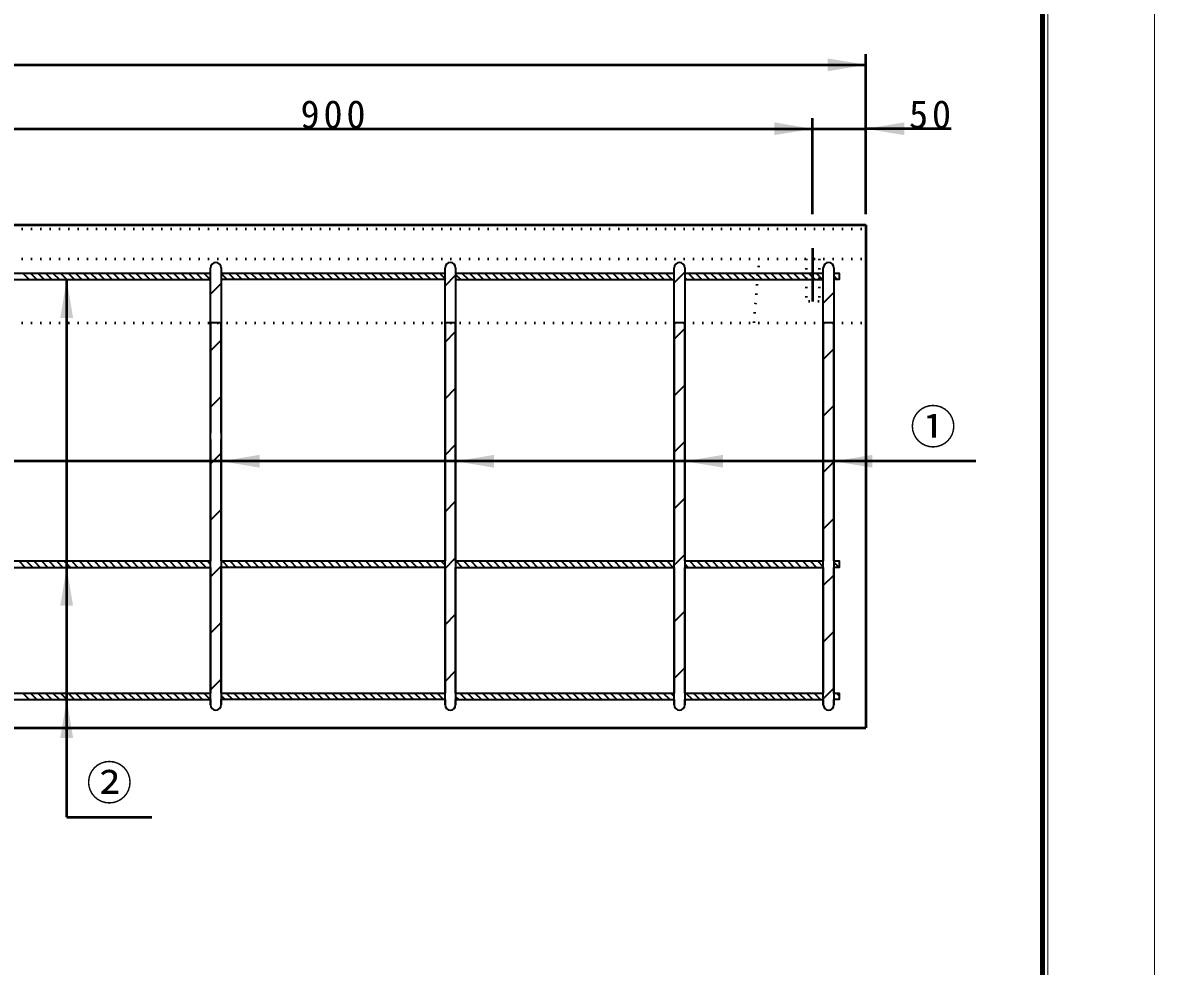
# Model space of a CAD drawing. Units: millimetres, scale not verified. Extents: x -2102 to 2102, y -1485 to 1485.
# Drawn here: x 1041 to 2102, y -600 to 286 of the extents above; entities that cross this region are included whole.
import ezdxf
from ezdxf.enums import TextEntityAlignment as Align

# ---------------------------------------------------------------- set-up
doc = ezdxf.new("R2010")
doc.units = ezdxf.units.MM
doc.header["$LTSCALE"] = 5
doc.linetypes.add('DOTTED', pattern=[1.75, 0.25, -1.5])
doc.linetypes.add('LONG_DASHED_DOTTED', pattern=[15.25, 12, -1.5, 0.25, -1.5])
doc.layers.add('0-0_V-nasSTD', color=7, linetype='Continuous', lineweight=35)
doc.layers.add('0-1_0', color=7, linetype='Continuous', lineweight=50)
doc.styles.add('ＭＳ ゴシック', font='')
doc.styles.get('ＭＳ ゴシック').set_extended_font_data('MS Gothic')

msp = doc.modelspace()

# ---------------------------------------------------------------- linework, layer by layer
at = {"layer": '0-0_V-nasSTD', "linetype": 'DOTTED', "lineweight": 50}
for p, q in [((1726.85, 4.38), (1731.85, 64.38)), ((1775.85, 64.38), (1775.85, 24.38)), ((1787.85, 64.38), (1787.85, 24.38)), ((1787.85, 24.38), (1775.85, 24.38))]:
    msp.add_line(p, q, dxfattribs=at)
at = {"layer": '0-0_V-nasSTD'}
for p, q in [((1216.85, -354.12), (1216.85, 55.88)), ((1226.85, 55.88), (1226.85, -354.12)), ((1436.85, -354.12), (1436.85, 55.88)), ((1446.85, 55.88), (1446.85, -354.12)), ((1651.85, -354.12), (1651.85, 55.88)), ((1661.85, 55.88), (1661.85, -354.12)), ((1791.85, -354.12), (1791.85, 55.88)), ((1801.85, 55.88), (1801.85, -354.12)), ((946.85, 50.88), (1216.85, 50.88)), ((946.85, 44.88), (1216.85, 44.88)), ((1040.687, 50.88), (1046.687, 44.88)), ((1047.758, 50.88), (1053.758, 44.88)), ((1054.829, 50.88), (1060.829, 44.88)), ((1061.9, 50.88), (1067.9, 44.88)), ((1068.971, 50.88), (1074.971, 44.88)), ((1076.042, 50.88), (1082.042, 44.88)), ((1083.113, 50.88), (1089.113, 44.88)), ((1090.184, 50.88), (1096.184, 44.88)), ((1097.255, 50.88), (1103.255, 44.88)), ((1104.326, 50.88), (1110.326, 44.88)), ((1111.397, 50.88), (1117.397, 44.88)), ((1118.468, 50.88), (1124.468, 44.88)), ((1125.539, 50.88), (1131.539, 44.88)), ((1132.611, 50.88), (1138.611, 44.88)), ((1139.682, 50.88), (1145.682, 44.88)), ((1146.753, 50.88), (1152.753, 44.88)), ((1153.824, 50.88), (1159.824, 44.88)), ((1160.895, 50.88), (1166.895, 44.88)), ((1167.966, 50.88), (1173.966, 44.88)), ((1175.037, 50.88), (1181.037, 44.88)), ((1182.108, 50.88), (1188.108, 44.88)), ((1189.179, 50.88), (1195.179, 44.88)), ((1196.25, 50.88), (1202.25, 44.88)), ((1203.321, 50.88), (1209.321, 44.88)), ((1210.392, 50.88), (1216.392, 44.88)), ((1226.85, 50.88), (1436.85, 50.88)), ((1226.85, 50.544), (1232.514, 44.88)), ((1436.85, 44.88), (1226.85, 44.88)), ((1233.585, 50.88), (1239.585, 44.88)), ((1240.656, 50.88), (1246.656, 44.88)), ((1247.727, 50.88), (1253.727, 44.88)), ((1254.798, 50.88), (1260.798, 44.88)), ((1261.87, 50.88), (1267.87, 44.88)), ((1268.941, 50.88), (1274.941, 44.88)), ((1276.012, 50.88), (1282.012, 44.88)), ((1283.083, 50.88), (1289.083, 44.88)), ((1290.154, 50.88), (1296.154, 44.88)), ((1297.225, 50.88), (1303.225, 44.88)), ((1304.296, 50.88), (1310.296, 44.88)), ((1311.367, 50.88), (1317.367, 44.88)), ((1318.438, 50.88), (1324.438, 44.88)), ((1325.509, 50.88), (1331.509, 44.88)), ((1332.58, 50.88), (1338.58, 44.88)), ((1339.651, 50.88), (1345.651, 44.88)), ((1346.722, 50.88), (1352.722, 44.88)), ((1353.793, 50.88), (1359.793, 44.88)), ((1360.864, 50.88), (1366.864, 44.88)), ((1367.936, 50.88), (1373.936, 44.88)), ((1375.007, 50.88), (1381.007, 44.88)), ((1382.078, 50.88), (1388.078, 44.88)), ((1389.149, 50.88), (1395.149, 44.88)), ((1396.22, 50.88), (1402.22, 44.88)), ((1403.291, 50.88), (1409.291, 44.88)), ((1410.362, 50.88), (1416.362, 44.88)), ((1417.433, 50.88), (1423.433, 44.88)), ((1424.504, 50.88), (1430.504, 44.88)), ((1431.575, 50.88), (1436.85, 45.605)), ((1436.85, 39.096), (1446.85, 49.096)), ((1446.85, 50.88), (1651.85, 50.88)), ((1446.85, 49.747), (1451.717, 44.88)), ((1446.85, 44.88), (1651.85, 44.88)), ((1452.788, 50.88), (1458.788, 44.88)), ((1459.859, 50.88), (1465.859, 44.88)), ((1466.931, 50.88), (1472.931, 44.88)), ((1474.002, 50.88), (1480.002, 44.88)), ((1481.073, 50.88), (1487.073, 44.88)), ((1488.144, 50.88), (1494.144, 44.88)), ((1495.215, 50.88), (1501.215, 44.88)), ((1502.286, 50.88), (1508.286, 44.88)), ((1509.357, 50.88), (1515.357, 44.88)), ((1516.428, 50.88), (1522.428, 44.88)), ((1523.499, 50.88), (1529.499, 44.88)), ((1530.57, 50.88), (1536.57, 44.88)), ((1537.641, 50.88), (1543.641, 44.88)), ((1544.712, 50.88), (1550.712, 44.88)), ((1551.783, 50.88), (1557.783, 44.88)), ((1558.854, 50.88), (1564.854, 44.88)), ((1565.925, 50.88), (1571.925, 44.88)), ((1572.997, 50.88), (1578.997, 44.88)), ((1580.068, 50.88), (1586.068, 44.88)), ((1587.139, 50.88), (1593.139, 44.88)), ((1594.21, 50.88), (1600.21, 44.88)), ((1601.281, 50.88), (1607.281, 44.88)), ((1608.352, 50.88), (1614.352, 44.88)), ((1615.423, 50.88), (1621.423, 44.88)), ((1622.494, 50.88), (1628.494, 44.88)), ((1629.565, 50.88), (1635.565, 44.88)), ((1636.636, 50.88), (1642.636, 44.88)), ((1643.707, 50.88), (1649.707, 44.88)), ((1650.778, 50.88), (1651.85, 49.808)), ((1651.85, 41.964), (1661.85, 51.964)), ((1661.85, 50.88), (1791.85, 50.88)), ((1661.85, 46.879), (1663.849, 44.88)), ((1661.85, 44.88), (1791.85, 44.88)), ((1664.92, 50.88), (1670.92, 44.88)), ((1671.991, 50.88), (1677.991, 44.88)), ((1679.063, 50.88), (1685.063, 44.88)), ((1686.134, 50.88), (1692.134, 44.88)), ((1693.205, 50.88), (1699.205, 44.88)), ((1700.276, 50.88), (1706.276, 44.88)), ((1707.347, 50.88), (1713.347, 44.88)), ((1714.418, 50.88), (1720.418, 44.88)), ((1721.489, 50.88), (1727.489, 44.88)), ((1728.56, 50.88), (1734.56, 44.88)), ((1735.631, 50.88), (1741.631, 44.88)), ((1742.702, 50.88), (1748.702, 44.88)), ((1749.773, 50.88), (1755.773, 44.88)), ((1756.844, 50.88), (1762.844, 44.88)), ((1763.915, 50.88), (1769.915, 44.88)), ((1770.986, 50.88), (1776.986, 44.88)), ((1778.057, 50.88), (1784.057, 44.88)), ((1785.129, 50.88), (1791.129, 44.88)), ((1801.85, 48.301), (1805.271, 44.88)), ((1806.342, 50.88), (1806.85, 50.372)), ((1216.85, 31.228), (1226.85, 41.228)), ((1791.85, 22.865), (1801.85, 32.865)), ((1436.85, -13.937), (1446.85, -3.937)), ((1651.85, -11.069), (1661.85, -1.069)), ((1216.85, -21.805), (1226.85, -11.805)), ((1791.85, -30.168), (1801.85, -20.168)), ((1436.85, -66.97), (1446.85, -56.97)), ((1651.85, -64.102), (1661.85, -54.102)), ((1216.85, -74.838), (1226.85, -64.838)), ((1791.85, -83.201), (1801.85, -73.201)), ((1216.85, -105.12), (1216.85, -219.12)), ((1226.85, -219.12), (1226.85, -105.12)), ((1436.85, -120.003), (1446.85, -110.003)), ((1651.85, -117.135), (1661.85, -107.135)), ((1216.85, -127.871), (1226.85, -117.871)), ((1791.85, -136.234), (1801.85, -126.234)), ((1436.85, -173.036), (1446.85, -163.036)), ((1651.85, -170.168), (1661.85, -160.168)), ((1216.85, -180.904), (1226.85, -170.904)), ((1791.85, -189.267), (1801.85, -179.267)), ((946.85, -219.12), (1216.85, -219.12)), ((1036.895, -219.12), (1042.895, -225.12)), ((1043.966, -219.12), (1049.966, -225.12)), ((1051.037, -219.12), (1057.037, -225.12)), ((1058.108, -219.12), (1064.108, -225.12)), ((1065.179, -219.12), (1071.179, -225.12)), ((1072.25, -219.12), (1078.25, -225.12)), ((1079.321, -219.12), (1085.321, -225.12)), ((1086.392, -219.12), (1092.392, -225.12)), ((1093.463, -219.12), (1099.463, -225.12)), ((1100.534, -219.12), (1106.534, -225.12)), ((1107.605, -219.12), (1113.605, -225.12)), ((1114.677, -219.12), (1120.677, -225.12)), ((1121.748, -219.12), (1127.748, -225.12)), ((1128.819, -219.12), (1134.819, -225.12)), ((1135.89, -219.12), (1141.89, -225.12)), ((1142.961, -219.12), (1148.961, -225.12)), ((1150.032, -219.12), (1156.032, -225.12)), ((1157.103, -219.12), (1163.103, -225.12)), ((1164.174, -219.12), (1170.174, -225.12)), ((1171.245, -219.12), (1177.245, -225.12)), ((1178.316, -219.12), (1184.316, -225.12)), ((1185.387, -219.12), (1191.387, -225.12)), ((1192.458, -219.12), (1198.458, -225.12)), ((1199.529, -219.12), (1205.529, -225.12)), ((1206.6, -219.12), (1212.6, -225.12)), ((1213.671, -219.12), (1216.85, -222.298)), ((1226.85, -219.12), (1436.85, -219.12)), ((1227.814, -219.12), (1233.814, -225.12)), ((1234.885, -219.12), (1240.885, -225.12)), ((1241.956, -219.12), (1247.956, -225.12)), ((1249.027, -219.12), (1255.027, -225.12)), ((1256.098, -219.12), (1262.098, -225.12)), ((1263.169, -219.12), (1269.169, -225.12)), ((1270.24, -219.12), (1276.24, -225.12)), ((1277.311, -219.12), (1283.311, -225.12)), ((1284.382, -219.12), (1290.382, -225.12)), ((1291.453, -219.12), (1297.453, -225.12)), ((1298.524, -219.12), (1304.524, -225.12)), ((1305.595, -219.12), (1311.595, -225.12)), ((1312.666, -219.12), (1318.666, -225.12)), ((1319.738, -219.12), (1325.738, -225.12)), ((1326.809, -219.12), (1332.809, -225.12)), ((1333.88, -219.12), (1339.88, -225.12)), ((1340.951, -219.12), (1346.951, -225.12)), ((1348.022, -219.12), (1354.022, -225.12)), ((1355.093, -219.12), (1361.093, -225.12)), ((1362.164, -219.12), (1368.164, -225.12)), ((1369.235, -219.12), (1375.235, -225.12)), ((1376.306, -219.12), (1382.306, -225.12)), ((1383.377, -219.12), (1389.377, -225.12)), ((1390.448, -219.12), (1396.448, -225.12)), ((1397.519, -219.12), (1403.519, -225.12)), ((1404.59, -219.12), (1410.59, -225.12)), ((1411.661, -219.12), (1417.661, -225.12)), ((1418.732, -219.12), (1424.732, -225.12)), ((1425.804, -219.12), (1431.804, -225.12)), ((1432.875, -219.12), (1436.85, -223.095)), ((1436.85, -226.069), (1446.85, -216.069)), ((1446.85, -219.12), (1651.85, -219.12)), ((1447.017, -219.12), (1453.017, -225.12)), ((1454.088, -219.12), (1460.088, -225.12)), ((1461.159, -219.12), (1467.159, -225.12)), ((1468.23, -219.12), (1474.23, -225.12)), ((1475.301, -219.12), (1481.301, -225.12)), ((1482.372, -219.12), (1488.372, -225.12)), ((1489.443, -219.12), (1495.443, -225.12)), ((1496.514, -219.12), (1502.514, -225.12)), ((1503.585, -219.12), (1509.585, -225.12)), ((1510.656, -219.12), (1516.656, -225.12)), ((1517.727, -219.12), (1523.727, -225.12)), ((1524.798, -219.12), (1530.798, -225.12)), ((1531.87, -219.12), (1537.87, -225.12)), ((1538.941, -219.12), (1544.941, -225.12)), ((1546.012, -219.12), (1552.012, -225.12)), ((1553.083, -219.12), (1559.083, -225.12)), ((1560.154, -219.12), (1566.154, -225.12)), ((1567.225, -219.12), (1573.225, -225.12)), ((1574.296, -219.12), (1580.296, -225.12)), ((1581.367, -219.12), (1587.367, -225.12)), ((1588.438, -219.12), (1594.438, -225.12)), ((1595.509, -219.12), (1601.509, -225.12)), ((1602.58, -219.12), (1608.58, -225.12)), ((1609.651, -219.12), (1615.651, -225.12)), ((1616.722, -219.12), (1622.722, -225.12)), ((1623.793, -219.12), (1629.793, -225.12)), ((1630.864, -219.12), (1636.864, -225.12)), ((1637.936, -219.12), (1643.936, -225.12)), ((1645.007, -219.12), (1651.007, -225.12)), ((1651.85, -223.201), (1661.85, -213.201)), ((1661.85, -219.12), (1791.85, -219.12)), ((1661.85, -221.821), (1665.149, -225.12)), ((1666.22, -219.12), (1672.22, -225.12)), ((1673.291, -219.12), (1679.291, -225.12)), ((1680.362, -219.12), (1686.362, -225.12)), ((1687.433, -219.12), (1693.433, -225.12)), ((1694.504, -219.12), (1700.504, -225.12)), ((1701.575, -219.12), (1707.575, -225.12)), ((1708.646, -219.12), (1714.646, -225.12)), ((1715.717, -219.12), (1721.717, -225.12)), ((1722.788, -219.12), (1728.788, -225.12)), ((1729.859, -219.12), (1735.859, -225.12)), ((1736.931, -219.12), (1742.931, -225.12)), ((1744.002, -219.12), (1750.002, -225.12)), ((1751.073, -219.12), (1757.073, -225.12)), ((1758.144, -219.12), (1764.144, -225.12)), ((1765.215, -219.12), (1771.215, -225.12)), ((1772.286, -219.12), (1778.286, -225.12)), ((1779.357, -219.12), (1785.357, -225.12)), ((1786.428, -219.12), (1791.85, -224.542)), ((1801.85, -220.4), (1806.57, -225.12)), ((946.85, -225.12), (1216.85, -225.12)), ((1216.85, -233.937), (1226.85, -223.937)), ((1216.85, -225.12), (1216.85, -343.12)), ((1436.85, -225.12), (1226.85, -225.12)), ((1226.85, -343.12), (1226.85, -225.12)), ((1436.85, -225.12), (1436.85, -343.12)), ((1446.85, -225.12), (1651.85, -225.12)), ((1446.85, -343.12), (1446.85, -225.12)), ((1651.85, -225.12), (1651.85, -343.12)), ((1661.85, -225.12), (1791.85, -225.12)), ((1661.85, -343.12), (1661.85, -225.12)), ((1791.85, -225.12), (1791.85, -343.12)), ((1791.85, -242.3), (1801.85, -232.3)), ((1801.85, -343.12), (1801.85, -225.12)), ((1436.85, -279.102), (1446.85, -269.102)), ((1651.85, -276.234), (1661.85, -266.234)), ((1216.85, -286.97), (1226.85, -276.97)), ((1791.85, -295.333), (1801.85, -285.333)), ((1436.85, -332.135), (1446.85, -322.135)), ((1651.85, -329.267), (1661.85, -319.267)), ((1216.85, -340.003), (1226.85, -330.003)), ((1791.85, -348.366), (1801.85, -338.366)), ((946.85, -343.12), (1216.85, -343.12)), ((946.85, -349.12), (1216.85, -349.12)), ((1040.687, -343.12), (1046.687, -349.12)), ((1047.758, -343.12), (1053.758, -349.12)), ((1054.829, -343.12), (1060.829, -349.12)), ((1061.9, -343.12), (1067.9, -349.12)), ((1068.971, -343.12), (1074.971, -349.12)), ((1076.042, -343.12), (1082.042, -349.12)), ((1083.113, -343.12), (1089.113, -349.12)), ((1090.184, -343.12), (1096.184, -349.12)), ((1097.255, -343.12), (1103.255, -349.12)), ((1104.326, -343.12), (1110.326, -349.12)), ((1111.397, -343.12), (1117.397, -349.12)), ((1118.468, -343.12), (1124.468, -349.12)), ((1125.539, -343.12), (1131.539, -349.12)), ((1132.611, -343.12), (1138.611, -349.12)), ((1139.682, -343.12), (1145.682, -349.12)), ((1146.753, -343.12), (1152.753, -349.12)), ((1153.824, -343.12), (1159.824, -349.12)), ((1160.895, -343.12), (1166.895, -349.12)), ((1167.966, -343.12), (1173.966, -349.12)), ((1175.037, -343.12), (1181.037, -349.12)), ((1182.108, -343.12), (1188.108, -349.12)), ((1189.179, -343.12), (1195.179, -349.12)), ((1196.25, -343.12), (1202.25, -349.12)), ((1203.321, -343.12), (1209.321, -349.12)), ((1210.392, -343.12), (1216.392, -349.12)), ((1216.85, -349.12), (1216.85, -354.12)), ((1226.85, -343.12), (1436.85, -343.12)), ((1226.85, -345.436), (1230.534, -349.12)), ((1436.85, -349.12), (1226.85, -349.12)), ((1226.85, -354.12), (1226.85, -349.12)), ((1231.605, -343.12), (1237.605, -349.12)), ((1238.677, -343.12), (1244.677, -349.12)), ((1245.748, -343.12), (1251.748, -349.12)), ((1252.819, -343.12), (1258.819, -349.12)), ((1259.89, -343.12), (1265.89, -349.12)), ((1266.961, -343.12), (1272.961, -349.12)), ((1274.032, -343.12), (1280.032, -349.12)), ((1281.103, -343.12), (1287.103, -349.12)), ((1288.174, -343.12), (1294.174, -349.12)), ((1295.245, -343.12), (1301.245, -349.12)), ((1302.316, -343.12), (1308.316, -349.12)), ((1309.387, -343.12), (1315.387, -349.12)), ((1316.458, -343.12), (1322.458, -349.12)), ((1323.529, -343.12), (1329.529, -349.12)), ((1330.6, -343.12), (1336.6, -349.12)), ((1337.671, -343.12), (1343.671, -349.12)), ((1344.743, -343.12), (1350.743, -349.12)), ((1351.814, -343.12), (1357.814, -349.12)), ((1358.885, -343.12), (1364.885, -349.12)), ((1365.956, -343.12), (1371.956, -349.12)), ((1373.027, -343.12), (1379.027, -349.12)), ((1380.098, -343.12), (1386.098, -349.12)), ((1387.169, -343.12), (1393.169, -349.12)), ((1394.24, -343.12), (1400.24, -349.12)), ((1401.311, -343.12), (1407.311, -349.12)), ((1408.382, -343.12), (1414.382, -349.12)), ((1415.453, -343.12), (1421.453, -349.12)), ((1422.524, -343.12), (1428.524, -349.12)), ((1429.595, -343.12), (1435.595, -349.12)), ((1436.666, -343.12), (1436.85, -343.304)), ((1436.85, -349.12), (1436.85, -354.12)), ((1446.85, -343.12), (1651.85, -343.12)), ((1446.85, -346.232), (1449.738, -349.12)), ((1446.85, -349.12), (1651.85, -349.12)), ((1446.85, -354.12), (1446.85, -349.12)), ((1450.809, -343.12), (1456.809, -349.12)), ((1457.88, -343.12), (1463.88, -349.12)), ((1464.951, -343.12), (1470.951, -349.12)), ((1472.022, -343.12), (1478.022, -349.12)), ((1479.093, -343.12), (1485.093, -349.12)), ((1486.164, -343.12), (1492.164, -349.12)), ((1493.235, -343.12), (1499.235, -349.12)), ((1500.306, -343.12), (1506.306, -349.12)), ((1507.377, -343.12), (1513.377, -349.12)), ((1514.448, -343.12), (1520.448, -349.12)), ((1521.519, -343.12), (1527.519, -349.12)), ((1528.59, -343.12), (1534.59, -349.12)), ((1535.661, -343.12), (1541.661, -349.12)), ((1542.732, -343.12), (1548.732, -349.12)), ((1549.804, -343.12), (1555.804, -349.12)), ((1556.875, -343.12), (1562.875, -349.12)), ((1563.946, -343.12), (1569.946, -349.12)), ((1571.017, -343.12), (1577.017, -349.12)), ((1578.088, -343.12), (1584.088, -349.12)), ((1585.159, -343.12), (1591.159, -349.12)), ((1592.23, -343.12), (1598.23, -349.12)), ((1599.301, -343.12), (1605.301, -349.12)), ((1606.372, -343.12), (1612.372, -349.12)), ((1613.443, -343.12), (1619.443, -349.12)), ((1620.514, -343.12), (1626.514, -349.12)), ((1627.585, -343.12), (1633.585, -349.12)), ((1634.656, -343.12), (1640.656, -349.12)), ((1641.727, -343.12), (1647.727, -349.12)), ((1648.798, -343.12), (1651.85, -346.171)), ((1651.85, -349.12), (1651.85, -354.12)), ((1661.85, -343.12), (1791.85, -343.12)), ((1661.85, -349.12), (1791.85, -349.12)), ((1661.85, -354.12), (1661.85, -349.12)), ((1662.941, -343.12), (1668.941, -349.12)), ((1670.012, -343.12), (1676.012, -349.12)), ((1677.083, -343.12), (1683.083, -349.12)), ((1684.154, -343.12), (1690.154, -349.12)), ((1691.225, -343.12), (1697.225, -349.12)), ((1698.296, -343.12), (1704.296, -349.12)), ((1705.367, -343.12), (1711.367, -349.12)), ((1712.438, -343.12), (1718.438, -349.12)), ((1719.509, -343.12), (1725.509, -349.12)), ((1726.58, -343.12), (1732.58, -349.12)), ((1733.651, -343.12), (1739.651, -349.12)), ((1740.722, -343.12), (1746.722, -349.12)), ((1747.793, -343.12), (1753.793, -349.12)), ((1754.864, -343.12), (1760.864, -349.12)), ((1761.936, -343.12), (1767.936, -349.12)), ((1769.007, -343.12), (1775.007, -349.12)), ((1776.078, -343.12), (1782.078, -349.12)), ((1783.149, -343.12), (1789.149, -349.12)), ((1790.22, -343.12), (1791.85, -344.75)), ((1791.85, -349.12), (1791.85, -354.12)), ((1801.85, -347.679), (1803.291, -349.12)), ((1801.85, -354.12), (1801.85, -349.12)), ((1804.362, -343.12), (1806.85, -345.608))]:
    msp.add_line(p, q, dxfattribs=at)
at = {"layer": '0-0_V-nasSTD', "lineweight": 50}
for p, q in [((1081.85, -459.62), (1081.85, 44.88)), ((1934.85, -125.577), (831.85, -125.577))]:
    msp.add_line(p, q, dxfattribs=at)
at = {"layer": '0-0_V-nasSTD', "lineweight": 18}
for points in [[(-2102.5, -1485), (-2102.5, 1485), (2102.5, 1485), (2102.5, -1485)], [(-2002.5, -1385), (-2002.5, 1385), (2002.5, 1385), (2002.5, -1385)]]:
    msp.add_lwpolyline(points, close=True, dxfattribs=at)
at = {"layer": '0-0_V-nasSTD', "lineweight": 100}
msp.add_lwpolyline([(1997.5, -1380), (1997.5, 1380), (-1997.5, 1380)], dxfattribs=at)
at = {"layer": '0-0_V-nasSTD'}
for points in [[(1801.85, 50.88), (1806.85, 50.88), (1806.85, 44.88), (1801.85, 44.88)], [(1226.85, -99.12), (1226.85, 4.38), (1216.85, 4.38), (1216.85, -99.12)], [(1446.85, -219.12), (1446.85, 4.38), (1436.85, 4.38), (1436.85, -219.12)], [(1661.85, -219.12), (1661.85, 4.38), (1651.85, 4.38), (1651.85, -219.12)], [(1801.85, -219.12), (1801.85, 4.38), (1791.85, 4.38), (1791.85, -219.12)], [(1801.85, -219.12), (1806.85, -219.12), (1806.85, -225.12), (1801.85, -225.12)], [(1801.85, -343.12), (1806.85, -343.12), (1806.85, -349.12), (1801.85, -349.12)]]:
    msp.add_lwpolyline(points, dxfattribs=at)
for centre, start, end in [((1221.85, 55.88), 0, 180), ((1441.85, 55.88), 0, 180), ((1656.85, 55.88), 0, 180), ((1796.85, 55.88), 0, 180), ((1221.85, -354.12), 180, 0), ((1221.85, -354.12), 180, 0), ((1441.85, -354.12), 180, 0), ((1441.85, -354.12), 180, 0), ((1656.85, -354.12), 180, 0), ((1656.85, -354.12), 180, 0), ((1796.85, -354.12), 180, 0), ((1796.85, -354.12), 180, 0)]:
    msp.add_arc(centre, 5, start, end, dxfattribs=at)
for points in [[(1795.85, 240.38), (1795.85, 252.38), (1831.85, 246.38)], [(1745.85, 180.38), (1745.85, 192.38), (1781.85, 186.38)], [(1831.85, 186.38), (1867.85, 180.38), (1867.85, 192.38)], [(1075.85, 8.88), (1081.85, 44.88), (1087.85, 8.88)], [(1226.85, -125.577), (1262.85, -131.577), (1262.85, -119.577)], [(1446.85, -125.577), (1482.85, -131.577), (1482.85, -119.577)], [(1661.85, -125.577), (1697.85, -131.577), (1697.85, -119.577)], [(1801.85, -125.577), (1837.85, -131.577), (1837.85, -119.577)], [(1075.85, -261.12), (1081.85, -225.12), (1087.85, -261.12)], [(1075.85, -385.12), (1081.85, -349.12), (1087.85, -385.12)]]:
    msp.add_solid(points, dxfattribs=at)
at = {"layer": '0-1_0'}
for p, q in [((1831.85, 106.38), (1831.85, 256.38)), ((-168.15, 246.38), (1831.85, 246.38)), ((1781.85, 106.38), (1781.85, 196.38)), ((881.85, 186.38), (1781.85, 186.38)), ((1781.85, 186.38), (1831.85, 186.38)), ((1911.85, 186.38), (1831.85, 186.38)), ((-168.15, 96.38), (1831.85, 96.38)), ((1831.85, 96.38), (1831.85, -375.62)), ((-168.15, -375.62), (1831.85, -375.62)), ((1081.85, -459.62), (1161.85, -459.62))]:
    msp.add_line(p, q, dxfattribs=at)
at = {"layer": '0-1_0', "linetype": 'DOTTED'}
for p, q in [((-168.15, 92.38), (1831.85, 92.38)), ((-168.15, 64.38), (1831.85, 64.38)), ((-168.15, 4.38), (1831.85, 4.38))]:
    msp.add_line(p, q, dxfattribs=at)
at = {"layer": '0-1_0', "linetype": 'LONG_DASHED_DOTTED'}
msp.add_line((1781.85, 74.38), (1781.85, 24.38), dxfattribs=at)

# ---------------------------------------------------------------- texts
at = {"layer": '0-0_V-nasSTD', "style": 'ＭＳ ゴシック'}
for s, p in [('①', (1873.25, -118.577)), ('②', (1100.25, -452.62))]:
    msp.add_text(s, height=31.67, dxfattribs=at).set_placement(p, align=Align.BOTTOM_LEFT)
at = {"layer": '0-0_V-nasSTD', "char_height": 26.39, "attachment_point": 7, "style": 'ＭＳ ゴシック'}
for s, insert in [('\\T1.2;900', (1301.25, 186.38)), ('\\T1.2;50', (1872.25, 186.38))]:
    msp.add_mtext(s, dxfattribs=dict(at, insert=insert))

doc.saveas('drawing.dxf')
